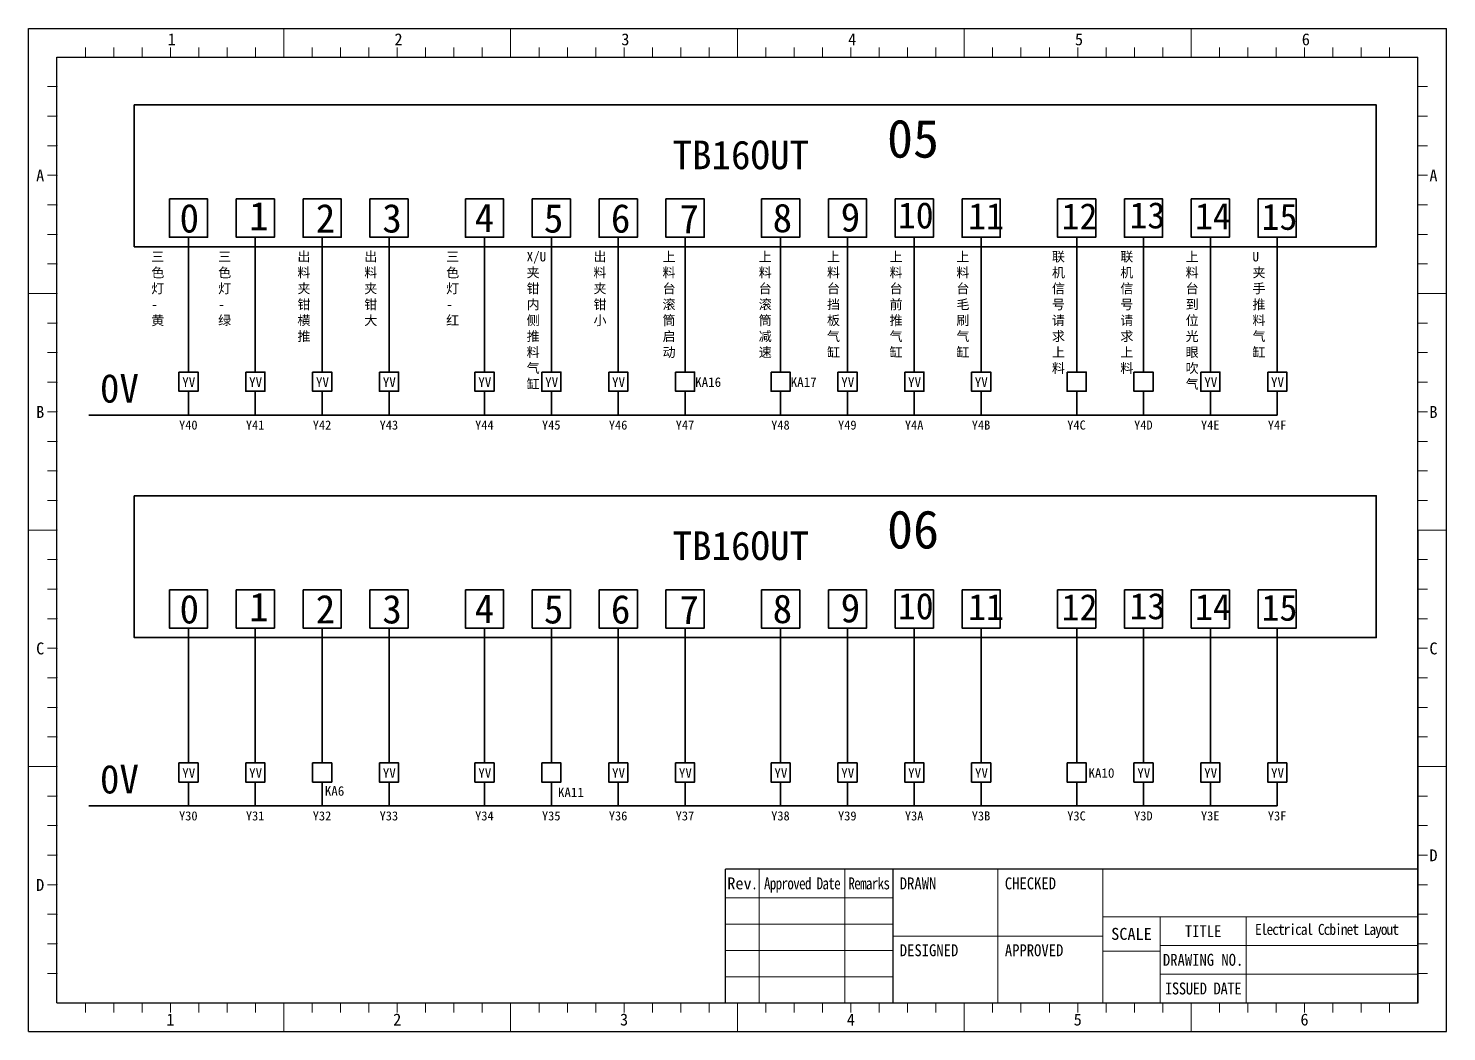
# Model space of a CAD drawing. Header units: millimetres. Extents: x 26 to 3546, y -73 to 3113.
# Drawn here: x 30.6 to 327.6, y 386.9 to 596.9 of the extents above; entities that cross this region are included whole.
import ezdxf

# ---------------------------------------------------------------- set-up
doc = ezdxf.new("R2010")
doc.units = ezdxf.units.MM
doc.header["$PDSIZE"] = -5
doc.layers.get('0').update_dxf_attribs({"lineweight": 35})
doc.layers.add('图框', color=7, linetype='Continuous', lineweight=30)
doc.layers.add('细实线层', color=7, linetype='Continuous', lineweight=18)
doc.styles.add('GG', font='')
doc.styles.add('SLDTEXTSTYLE0', font='', dxfattribs={"width": 0.7})
doc.styles.add('样式 1', font='')
doc.styles.get('GG').set_extended_font_data('宋体')
doc.styles.get('SLDTEXTSTYLE0').set_extended_font_data('宋体')
doc.styles.get('样式 1').set_extended_font_data('宋体')

msp = doc.modelspace()

# ---------------------------------------------------------------- linework, layer by layer
at = {"color": 0}
for p, q in [((64.13, 553.14), (64.13, 524.91)), ((78.13, 553.14), (78.13, 524.91)), ((92.13, 553.14), (92.13, 524.91)), ((106.13, 553.14), (106.13, 524.91)), ((126.13, 553.14), (126.13, 524.91)), ((140.13, 553.14), (140.13, 524.91)), ((154.13, 553.14), (154.13, 524.91)), ((168.13, 553.14), (168.13, 524.91)), ((188.13, 553.14), (188.13, 524.91)), ((202.13, 553.14), (202.13, 524.91)), ((216.13, 553.14), (216.13, 524.91)), ((230.13, 553.14), (230.13, 524.91)), ((250.13, 553.14), (250.13, 524.91)), ((264.13, 553.14), (264.13, 524.91)), ((278.13, 553.14), (278.13, 524.91)), ((292.13, 553.14), (292.13, 524.91)), ((64.13, 520.91), (64.13, 515.91)), ((78.13, 520.91), (78.13, 515.91)), ((92.13, 520.91), (92.13, 515.91)), ((106.13, 520.91), (106.13, 515.91)), ((126.13, 520.91), (126.13, 515.91)), ((140.13, 520.91), (140.13, 515.91)), ((154.13, 520.91), (154.13, 515.91)), ((168.13, 520.91), (168.13, 515.91)), ((188.13, 520.91), (188.13, 515.91)), ((202.13, 520.91), (202.13, 515.91)), ((216.13, 520.91), (216.13, 515.91)), ((230.13, 520.91), (230.13, 515.91)), ((250.13, 520.91), (250.13, 515.91)), ((264.13, 520.91), (264.13, 515.91)), ((278.13, 520.91), (278.13, 515.91)), ((292.13, 520.91), (292.13, 515.91)), ((292.13, 515.91), (43.26, 515.91)), ((64.13, 471.32), (64.13, 443.09)), ((78.13, 471.32), (78.13, 443.09)), ((92.13, 471.32), (92.13, 443.09)), ((106.13, 471.32), (106.13, 443.09)), ((126.13, 471.32), (126.13, 443.09)), ((140.13, 471.32), (140.13, 443.09)), ((154.13, 471.32), (154.13, 443.09)), ((168.13, 471.32), (168.13, 443.09)), ((188.13, 471.32), (188.13, 443.09)), ((202.13, 471.32), (202.13, 443.09)), ((216.13, 471.32), (216.13, 443.09)), ((230.13, 471.32), (230.13, 443.09)), ((250.13, 471.32), (250.13, 443.09)), ((264.13, 471.32), (264.13, 443.09)), ((278.13, 471.32), (278.13, 443.09)), ((292.13, 471.32), (292.13, 443.09)), ((64.13, 439.09), (64.13, 434.09)), ((78.13, 439.09), (78.13, 434.09)), ((92.13, 439.09), (92.13, 434.09)), ((106.13, 439.09), (106.13, 434.09)), ((126.13, 439.09), (126.13, 434.09)), ((140.13, 439.09), (140.13, 434.09)), ((154.13, 439.09), (154.13, 434.09)), ((168.13, 439.09), (168.13, 434.09)), ((188.13, 439.09), (188.13, 434.09)), ((202.13, 439.09), (202.13, 434.09)), ((216.13, 439.09), (216.13, 434.09)), ((230.13, 439.09), (230.13, 434.09)), ((250.13, 439.09), (250.13, 434.09)), ((264.13, 439.09), (264.13, 434.09)), ((278.13, 439.09), (278.13, 434.09)), ((292.13, 439.09), (292.13, 434.09)), ((292.13, 434.09), (43.26, 434.09))]:
    msp.add_line(p, q, dxfattribs=at)
for points in [[(52.78, 580.83), (312.87, 580.83), (312.87, 551.13), (52.78, 551.13)], [(60.13, 561.14), (68.13, 561.14), (68.13, 553.14), (60.13, 553.14)], [(74.13, 561.14), (82.13, 561.14), (82.13, 553.14), (74.13, 553.14)], [(88.13, 561.14), (96.13, 561.14), (96.13, 553.14), (88.13, 553.14)], [(102.13, 561.14), (110.13, 561.14), (110.13, 553.14), (102.13, 553.14)], [(122.13, 561.14), (130.13, 561.14), (130.13, 553.14), (122.13, 553.14)], [(136.13, 561.14), (144.13, 561.14), (144.13, 553.14), (136.13, 553.14)], [(150.13, 561.14), (158.13, 561.14), (158.13, 553.14), (150.13, 553.14)], [(164.13, 561.14), (172.13, 561.14), (172.13, 553.14), (164.13, 553.14)], [(184.13, 561.14), (192.13, 561.14), (192.13, 553.14), (184.13, 553.14)], [(198.13, 561.14), (206.13, 561.14), (206.13, 553.14), (198.13, 553.14)], [(212.13, 561.14), (220.13, 561.14), (220.13, 553.14), (212.13, 553.14)], [(226.13, 561.14), (234.13, 561.14), (234.13, 553.14), (226.13, 553.14)], [(246.13, 561.14), (254.13, 561.14), (254.13, 553.14), (246.13, 553.14)], [(260.13, 561.14), (268.13, 561.14), (268.13, 553.14), (260.13, 553.14)], [(274.13, 561.14), (282.13, 561.14), (282.13, 553.14), (274.13, 553.14)], [(288.13, 561.14), (296.13, 561.14), (296.13, 553.14), (288.13, 553.14)], [(62.13, 524.91), (66.13, 524.91), (66.13, 520.91), (62.13, 520.91)], [(76.13, 524.91), (80.13, 524.91), (80.13, 520.91), (76.13, 520.91)], [(90.13, 524.91), (94.13, 524.91), (94.13, 520.91), (90.13, 520.91)], [(104.13, 524.91), (108.13, 524.91), (108.13, 520.91), (104.13, 520.91)], [(124.13, 524.91), (128.13, 524.91), (128.13, 520.91), (124.13, 520.91)], [(138.13, 524.91), (142.13, 524.91), (142.13, 520.91), (138.13, 520.91)], [(152.13, 524.91), (156.13, 524.91), (156.13, 520.91), (152.13, 520.91)], [(166.13, 524.91), (170.13, 524.91), (170.13, 520.91), (166.13, 520.91)], [(186.13, 524.91), (190.13, 524.91), (190.13, 520.91), (186.13, 520.91)], [(200.13, 524.91), (204.13, 524.91), (204.13, 520.91), (200.13, 520.91)], [(214.13, 524.91), (218.13, 524.91), (218.13, 520.91), (214.13, 520.91)], [(228.13, 524.91), (232.13, 524.91), (232.13, 520.91), (228.13, 520.91)], [(248.13, 524.91), (252.13, 524.91), (252.13, 520.91), (248.13, 520.91)], [(262.13, 524.91), (266.13, 524.91), (266.13, 520.91), (262.13, 520.91)], [(276.13, 524.91), (280.13, 524.91), (280.13, 520.91), (276.13, 520.91)], [(290.13, 524.91), (294.13, 524.91), (294.13, 520.91), (290.13, 520.91)], [(52.78, 499.02), (312.87, 499.02), (312.87, 469.32), (52.78, 469.32)], [(60.13, 479.32), (68.13, 479.32), (68.13, 471.32), (60.13, 471.32)], [(74.13, 479.32), (82.13, 479.32), (82.13, 471.32), (74.13, 471.32)], [(88.13, 479.32), (96.13, 479.32), (96.13, 471.32), (88.13, 471.32)], [(102.13, 479.32), (110.13, 479.32), (110.13, 471.32), (102.13, 471.32)], [(122.13, 479.32), (130.13, 479.32), (130.13, 471.32), (122.13, 471.32)], [(136.13, 479.32), (144.13, 479.32), (144.13, 471.32), (136.13, 471.32)], [(150.13, 479.32), (158.13, 479.32), (158.13, 471.32), (150.13, 471.32)], [(164.13, 479.32), (172.13, 479.32), (172.13, 471.32), (164.13, 471.32)], [(184.13, 479.32), (192.13, 479.32), (192.13, 471.32), (184.13, 471.32)], [(198.13, 479.32), (206.13, 479.32), (206.13, 471.32), (198.13, 471.32)], [(212.13, 479.32), (220.13, 479.32), (220.13, 471.32), (212.13, 471.32)], [(226.13, 479.32), (234.13, 479.32), (234.13, 471.32), (226.13, 471.32)], [(246.13, 479.32), (254.13, 479.32), (254.13, 471.32), (246.13, 471.32)], [(260.13, 479.32), (268.13, 479.32), (268.13, 471.32), (260.13, 471.32)], [(274.13, 479.32), (282.13, 479.32), (282.13, 471.32), (274.13, 471.32)], [(288.13, 479.32), (296.13, 479.32), (296.13, 471.32), (288.13, 471.32)], [(62.13, 443.09), (66.13, 443.09), (66.13, 439.09), (62.13, 439.09)], [(76.13, 443.09), (80.13, 443.09), (80.13, 439.09), (76.13, 439.09)], [(90.13, 443.09), (94.13, 443.09), (94.13, 439.09), (90.13, 439.09)], [(104.13, 443.09), (108.13, 443.09), (108.13, 439.09), (104.13, 439.09)], [(124.13, 443.09), (128.13, 443.09), (128.13, 439.09), (124.13, 439.09)], [(138.13, 443.09), (142.13, 443.09), (142.13, 439.09), (138.13, 439.09)], [(152.13, 443.09), (156.13, 443.09), (156.13, 439.09), (152.13, 439.09)], [(166.13, 443.09), (170.13, 443.09), (170.13, 439.09), (166.13, 439.09)], [(186.13, 443.09), (190.13, 443.09), (190.13, 439.09), (186.13, 439.09)], [(200.13, 443.09), (204.13, 443.09), (204.13, 439.09), (200.13, 439.09)], [(214.13, 443.09), (218.13, 443.09), (218.13, 439.09), (214.13, 439.09)], [(228.13, 443.09), (232.13, 443.09), (232.13, 439.09), (228.13, 439.09)], [(248.13, 443.09), (252.13, 443.09), (252.13, 439.09), (248.13, 439.09)], [(262.13, 443.09), (266.13, 443.09), (266.13, 439.09), (262.13, 439.09)], [(276.13, 443.09), (280.13, 443.09), (280.13, 439.09), (276.13, 439.09)], [(290.13, 443.09), (294.13, 443.09), (294.13, 439.09), (290.13, 439.09)]]:
    msp.add_lwpolyline(points, close=True, dxfattribs=at)
at = {"layer": '图框', "color": 0}
for p, q in [((30.6, 386.85), (30.6, 596.85)), ((30.6, 596.85), (327.6, 596.85)), ((327.59, 386.85), (327.59, 596.85)), ((327.6, 386.85), (327.6, 596.85)), ((36.6, 392.85), (36.6, 590.85)), ((36.6, 590.85), (321.59, 590.85)), ((321.61, 392.85), (321.59, 590.85)), ((321.59, 392.85), (321.59, 590.85)), ((321.61, 420.85), (176.61, 420.85)), ((176.61, 392.85), (176.61, 420.85)), ((211.61, 420.85), (211.61, 392.85)), ((36.6, 392.85), (321.61, 392.85)), ((30.6, 386.85), (327.6, 386.85))]:
    msp.add_line(p, q, dxfattribs=at)
at = {"layer": '图框', "color": 0, "lineweight": 15}
for p, q in [((183.61, 420.85), (183.61, 392.85)), ((201.61, 420.85), (201.61, 392.85)), ((233.61, 420.85), (233.61, 392.85)), ((255.61, 420.85), (255.61, 392.85)), ((176.61, 414.85), (211.61, 414.85)), ((255.61, 410.85), (321.61, 410.85)), ((267.61, 410.85), (267.61, 392.85)), ((285.61, 410.85), (285.61, 392.85)), ((176.61, 409.35), (211.61, 409.35)), ((211.61, 406.85), (255.61, 406.85)), ((267.61, 404.85), (321.61, 404.85)), ((176.61, 403.85), (211.61, 403.85)), ((255.61, 403.71), (267.61, 403.71)), ((176.61, 398.35), (211.61, 398.35)), ((267.61, 398.85), (321.61, 398.85)), ((321.61, 392.85), (176.61, 392.85))]:
    msp.add_line(p, q, dxfattribs=at)
at = {"layer": '细实线层', "color": 0}
for p, q in [((84.1, 590.85), (84.1, 596.85)), ((131.6, 590.85), (131.6, 596.85)), ((179.1, 590.85), (179.1, 596.85)), ((226.6, 590.85), (226.6, 596.85)), ((274.1, 590.85), (274.1, 596.85)), ((42.54, 590.85), (42.54, 592.85)), ((48.48, 590.85), (48.48, 592.85)), ((54.42, 590.85), (54.42, 592.85)), ((60.35, 590.85), (60.35, 592.85)), ((66.29, 590.85), (66.29, 592.85)), ((72.23, 590.85), (72.23, 592.85)), ((78.17, 590.85), (78.17, 592.85)), ((90.04, 590.85), (90.04, 592.85)), ((95.98, 590.85), (95.98, 592.85)), ((101.91, 590.85), (101.91, 592.85)), ((107.85, 590.85), (107.85, 592.85)), ((107.85, 590.85), (107.85, 592.85)), ((113.79, 590.85), (113.79, 592.85)), ((119.73, 590.85), (119.73, 592.85)), ((125.66, 590.85), (125.66, 592.85)), ((137.54, 590.85), (137.54, 592.85)), ((143.48, 590.85), (143.48, 592.85)), ((149.41, 590.85), (149.41, 592.85)), ((155.35, 590.85), (155.35, 592.85)), ((161.29, 590.85), (161.29, 592.85)), ((167.22, 590.85), (167.22, 592.85)), ((173.16, 590.85), (173.16, 592.85)), ((173.16, 590.85), (173.16, 592.85)), ((185.04, 590.85), (185.04, 592.85)), ((190.97, 590.85), (190.97, 592.85)), ((196.91, 590.85), (196.91, 592.85)), ((202.85, 590.85), (202.85, 592.85)), ((208.79, 590.85), (208.79, 592.85)), ((214.72, 590.85), (214.72, 592.85)), ((220.66, 590.85), (220.66, 592.85)), ((232.53, 590.85), (232.53, 592.85)), ((238.47, 590.85), (238.47, 592.85)), ((238.47, 590.85), (238.47, 592.85)), ((244.41, 590.85), (244.41, 592.85)), ((250.35, 590.85), (250.35, 592.85)), ((256.28, 590.85), (256.28, 592.85)), ((262.22, 590.85), (262.22, 592.85)), ((268.16, 590.85), (268.16, 592.85)), ((280.03, 590.85), (280.03, 592.85)), ((285.97, 590.85), (285.97, 592.85)), ((291.91, 590.85), (291.91, 592.85)), ((297.84, 590.85), (297.84, 592.85)), ((303.78, 590.85), (303.78, 592.85)), ((303.78, 590.85), (303.78, 592.85)), ((309.72, 590.85), (309.72, 592.85)), ((315.66, 590.85), (315.66, 592.85)), ((36.6, 584.66), (34.6, 584.66)), ((321.59, 584.66), (323.59, 584.66)), ((36.6, 578.48), (34.6, 578.48)), ((321.59, 578.48), (323.59, 578.48)), ((36.6, 572.29), (34.6, 572.29)), ((321.59, 572.29), (323.59, 572.29)), ((36.6, 566.1), (34.6, 566.1)), ((36.6, 566.1), (34.6, 566.1)), ((321.59, 566.1), (323.59, 566.1)), ((321.59, 566.1), (323.59, 566.1)), ((36.6, 559.91), (34.6, 559.91)), ((321.59, 559.91), (323.59, 559.91)), ((36.6, 553.73), (34.6, 553.73)), ((321.59, 553.73), (323.59, 553.73)), ((36.6, 547.54), (34.6, 547.54)), ((321.59, 547.54), (323.59, 547.54)), ((36.6, 541.35), (30.6, 541.35)), ((321.59, 541.35), (327.59, 541.35)), ((36.6, 535.16), (34.6, 535.16)), ((321.59, 535.16), (323.59, 535.16)), ((36.6, 528.98), (34.6, 528.98)), ((321.59, 528.98), (323.59, 528.98)), ((36.6, 522.79), (34.6, 522.79)), ((321.59, 522.79), (323.59, 522.79)), ((36.6, 516.6), (34.6, 516.6)), ((321.59, 516.6), (323.59, 516.6)), ((36.6, 510.41), (34.6, 510.41)), ((36.6, 510.41), (34.6, 510.41)), ((321.59, 510.41), (323.59, 510.41)), ((321.59, 510.41), (323.59, 510.41)), ((36.6, 504.23), (34.6, 504.23)), ((321.59, 504.23), (323.59, 504.23)), ((36.6, 498.04), (34.6, 498.04)), ((321.59, 498.04), (323.59, 498.04)), ((36.6, 491.85), (30.6, 491.85)), ((321.59, 491.85), (327.59, 491.85)), ((36.6, 485.66), (34.6, 485.66)), ((321.59, 485.66), (323.59, 485.66)), ((36.6, 479.48), (34.6, 479.48)), ((321.59, 479.48), (323.59, 479.48)), ((36.6, 473.29), (34.6, 473.29)), ((321.59, 473.29), (323.59, 473.29)), ((36.6, 467.1), (34.6, 467.1)), ((321.59, 467.1), (323.59, 467.1)), ((36.6, 460.91), (34.6, 460.91)), ((321.59, 460.91), (323.59, 460.91)), ((36.6, 454.73), (34.6, 454.73)), ((36.6, 454.73), (34.6, 454.73)), ((321.59, 454.73), (323.59, 454.73)), ((321.59, 454.73), (323.59, 454.73)), ((36.6, 448.54), (34.6, 448.54)), ((321.59, 448.54), (323.59, 448.54)), ((36.6, 442.35), (30.6, 442.35)), ((321.59, 442.35), (327.59, 442.35)), ((36.6, 436.16), (34.6, 436.16)), ((321.59, 436.16), (323.59, 436.16)), ((36.6, 429.98), (34.6, 429.98)), ((321.59, 429.98), (323.59, 429.98)), ((36.6, 423.79), (34.6, 423.79)), ((321.59, 423.79), (323.59, 423.79)), ((36.6, 417.6), (34.6, 417.6)), ((321.59, 417.6), (323.59, 417.6)), ((36.6, 411.41), (34.6, 411.41)), ((321.59, 411.41), (323.59, 411.41)), ((36.6, 405.23), (34.6, 405.23)), ((321.59, 405.23), (323.59, 405.23)), ((36.6, 399.04), (34.6, 399.04)), ((321.59, 399.04), (323.59, 399.04)), ((42.54, 392.85), (42.54, 390.85)), ((48.48, 392.85), (48.48, 390.85)), ((54.42, 392.85), (54.42, 390.85)), ((60.35, 392.85), (60.35, 390.85)), ((66.29, 392.85), (66.29, 390.85)), ((72.23, 392.85), (72.23, 390.85)), ((78.17, 392.85), (78.17, 390.85)), ((84.1, 392.85), (84.1, 386.85)), ((90.04, 392.85), (90.04, 390.85)), ((95.98, 392.85), (95.98, 390.85)), ((101.91, 392.85), (101.91, 390.85)), ((107.85, 392.85), (107.85, 390.85)), ((107.85, 392.85), (107.85, 390.85)), ((113.79, 392.85), (113.79, 390.85)), ((119.73, 392.85), (119.73, 390.85)), ((125.66, 392.85), (125.66, 390.85)), ((131.6, 392.85), (131.6, 386.85)), ((137.54, 392.85), (137.54, 390.85)), ((143.48, 392.85), (143.48, 390.85)), ((149.41, 392.85), (149.41, 390.85)), ((155.35, 392.85), (155.35, 390.85)), ((161.29, 392.85), (161.29, 390.85)), ((167.22, 392.85), (167.22, 390.85)), ((173.16, 392.85), (173.16, 390.85)), ((173.16, 392.85), (173.16, 390.85)), ((179.1, 392.85), (179.1, 386.85)), ((185.04, 392.85), (185.04, 390.85)), ((190.97, 392.85), (190.97, 390.85)), ((196.91, 392.85), (196.91, 390.85)), ((202.85, 392.85), (202.85, 390.85)), ((208.79, 392.85), (208.79, 390.85)), ((214.72, 392.85), (214.72, 390.85)), ((220.66, 392.85), (220.66, 390.85)), ((226.6, 392.85), (226.6, 386.85)), ((232.53, 392.85), (232.53, 390.85)), ((238.47, 392.85), (238.47, 390.85)), ((238.47, 392.85), (238.47, 390.85)), ((244.41, 392.85), (244.41, 390.85)), ((250.35, 392.85), (250.35, 390.85)), ((256.28, 392.85), (256.28, 390.85)), ((262.22, 392.85), (262.22, 390.85)), ((268.16, 392.85), (268.16, 390.85)), ((274.1, 392.85), (274.1, 386.85)), ((280.03, 392.85), (280.03, 390.85)), ((285.97, 392.85), (285.97, 390.85)), ((291.91, 392.85), (291.91, 390.85)), ((297.84, 392.85), (297.84, 390.85)), ((303.78, 392.85), (303.78, 390.85)), ((303.78, 392.85), (303.78, 390.85)), ((309.72, 392.85), (309.72, 390.85)), ((315.66, 392.85), (315.66, 390.85))]:
    msp.add_line(p, q, dxfattribs=at)
for p in [(36.6, 584.66), (321.59, 584.66), (36.6, 578.48), (321.59, 578.48), (36.6, 572.29), (321.59, 572.29), (36.6, 566.1), (321.59, 566.1), (36.6, 559.91), (321.59, 559.91), (36.6, 553.73), (321.59, 553.73), (36.6, 547.54), (321.59, 547.54), (36.6, 541.35), (321.59, 541.35), (36.6, 535.16), (321.59, 535.16), (36.6, 528.98), (321.59, 528.98), (36.6, 522.79), (321.59, 522.79), (36.6, 516.6), (321.59, 516.6), (36.6, 510.41), (321.59, 510.41), (36.6, 504.23), (321.59, 504.23), (36.6, 498.04), (321.59, 498.04), (36.6, 491.85), (321.59, 491.85), (36.6, 485.66), (321.59, 485.66), (36.6, 479.48), (321.59, 479.48), (36.6, 473.29), (321.59, 473.29), (36.6, 467.1), (321.59, 467.1), (36.6, 460.91), (321.59, 460.91), (36.6, 454.73), (321.59, 454.73), (36.6, 448.54), (321.59, 448.54), (36.6, 442.35), (321.59, 442.35), (36.6, 436.16), (321.59, 436.16), (36.6, 429.98), (321.59, 429.98), (36.6, 423.79), (321.59, 423.79), (36.6, 417.6), (321.59, 417.6), (36.6, 411.41), (321.59, 411.41), (36.6, 405.23), (321.59, 405.23), (36.6, 399.04), (321.59, 399.04)]:
    msp.add_point(p, dxfattribs=at)

# ---------------------------------------------------------------- texts
at = {"color": 0, "attachment_point": 1}
for s, insert, char_height, width, style in [('05', (210.42, 577.79), 8, 22.5454, '样式 1'), ('TB16OUT', (165.5, 573.37), 6, 22.5454, '样式 1'), ('0', (62.28, 560.11), 6, 6.0556, '样式 1'), ('1', (76.85, 560.56), 6, 6.0556, '样式 1'), ('2', (90.78, 560.09), 6, 6.0556, '样式 1'), ('3', (104.73, 560.11), 6, 6.0556, '样式 1'), ('4', (124.07, 560.21), 6, 6.0556, '样式 1'), ('5', (138.55, 560.1), 6, 6.0556, '样式 1'), ('6', (152.59, 560.09), 6, 6.0556, '样式 1'), ('7', (166.94, 559.96), 6, 6.0556, '样式 1'), ('8', (186.47, 560.18), 6, 6.0556, '样式 1'), ('9', (200.72, 560.32), 6, 6.0556, '样式 1'), ('10', (212.7, 560.47), 5.5, 6.0556, '样式 1'), ('11', (227.41, 560.3), 5.5, 6.0556, '样式 1'), ('12', (246.99, 560.26), 5.5, 6.0556, '样式 1'), ('13', (261.2, 560.48), 5.5, 6.0556, '样式 1'), ('14', (274.92, 560.3), 5.5, 6.0556, '样式 1'), ('15', (288.86, 560.18), 5.5, 6.0556, '样式 1'), ('0V', (45.6, 524.51), 6, 8.7024, '样式 1'), ('YV', (62.83, 523.81), 2, 2.8645, '样式 1'), ('YV', (76.83, 523.81), 2, 2.8645, '样式 1'), ('YV', (90.83, 523.81), 2, 2.8645, '样式 1'), ('YV', (104.83, 523.81), 2, 2.8645, '样式 1'), ('YV', (124.83, 523.81), 2, 2.8645, '样式 1'), ('YV', (138.83, 523.81), 2, 2.8645, '样式 1'), ('YV', (152.83, 523.81), 2, 2.8645, '样式 1'), ('KA16', (170.24, 523.81), 2, 2.8645, '样式 1'), ('KA17', (190.24, 523.81), 2, 2.8645, '样式 1'), ('YV', (200.83, 523.81), 2, 2.8645, '样式 1'), ('YV', (214.83, 523.81), 2, 2.8645, '样式 1'), ('YV', (228.79, 523.81), 2, 2.8645, '样式 1'), ('YV', (276.86, 523.81), 2, 2.8645, '样式 1'), ('YV', (290.82, 523.81), 2, 2.8645, '样式 1'), ('Y40', (62.16, 514.77), 1.9, 5.8653, '样式 1'), ('Y41', (76.16, 514.77), 1.9, 5.8653, '样式 1'), ('Y42', (90.16, 514.77), 1.9, 5.8653, '样式 1'), ('Y43', (104.16, 514.77), 1.9, 5.8653, '样式 1'), ('Y44', (124.16, 514.77), 1.9, 5.8653, '样式 1'), ('Y45', (138.16, 514.77), 1.9, 5.8653, '样式 1'), ('Y46', (152.16, 514.77), 1.9, 5.8653, '样式 1'), ('Y47', (166.16, 514.77), 1.9, 5.8653, '样式 1'), ('Y48', (186.16, 514.77), 1.9, 5.8653, '样式 1'), ('Y49', (200.16, 514.77), 1.9, 5.8653, '样式 1'), ('Y4A', (214.16, 514.77), 1.9, 5.8653, '样式 1'), ('Y4B', (228.16, 514.77), 1.9, 5.8653, '样式 1'), ('Y4C', (248.16, 514.77), 1.9, 5.8653, '样式 1'), ('Y4D', (262.16, 514.77), 1.9, 5.8653, '样式 1'), ('Y4E', (276.16, 514.77), 1.9, 5.8653, '样式 1'), ('Y4F', (290.16, 514.77), 1.9, 5.8653, '样式 1'), ('06', (210.42, 495.98), 8, 22.5454, '样式 1'), ('TB16OUT', (165.5, 491.56), 6, 22.5454, '样式 1'), ('0', (62.28, 478.29), 6, 6.0556, '样式 1'), ('1', (76.85, 478.75), 6, 6.0556, '样式 1'), ('2', (90.78, 478.28), 6, 6.0556, '样式 1'), ('3', (104.73, 478.29), 6, 6.0556, '样式 1'), ('4', (124.07, 478.4), 6, 6.0556, '样式 1'), ('6', (152.59, 478.27), 6, 6.0556, '样式 1'), ('8', (186.47, 478.36), 6, 6.0556, '样式 1'), ('9', (200.72, 478.51), 6, 6.0556, '样式 1'), ('10', (212.7, 478.66), 5.5, 6.0556, '样式 1'), ('11', (227.41, 478.49), 5.5, 6.0556, '样式 1'), ('12', (246.99, 478.44), 5.5, 6.0556, '样式 1'), ('13', (261.2, 478.67), 5.5, 6.0556, '样式 1'), ('14', (274.92, 478.48), 5.5, 6.0556, '样式 1'), ('15', (288.86, 478.36), 5.5, 6.0556, '样式 1'), ('5', (138.55, 478.29), 6, 6.0556, '样式 1'), ('7', (166.94, 478.15), 6, 6.0556, '样式 1'), ('0V', (45.6, 442.7), 6, 8.7024, '样式 1'), ('YV', (62.83, 441.99), 2, 2.8645, '样式 1'), ('YV', (76.83, 441.99), 2, 2.8645, '样式 1'), ('YV', (104.83, 441.99), 2, 2.8645, '样式 1'), ('YV', (124.83, 441.99), 2, 2.8645, '样式 1'), ('YV', (152.83, 441.99), 2, 2.8645, '样式 1'), ('YV', (166.83, 441.99), 2, 2.8645, '样式 1'), ('YV', (186.83, 441.99), 2, 2.8645, '样式 1'), ('YV', (200.83, 441.99), 2, 2.8645, '样式 1'), ('YV', (214.83, 441.99), 2, 2.8645, '样式 1'), ('YV', (228.83, 441.99), 2, 2.8645, '样式 1'), ('KA10', (252.6, 441.99), 2, 2.8645, '样式 1'), ('YV', (262.83, 441.99), 2, 2.8645, '样式 1'), ('YV', (276.83, 441.99), 2, 2.8645, '样式 1'), ('YV', (290.83, 441.99), 2, 2.8645, '样式 1'), ('KA6', (92.68, 438.23), 2, 2.8645, '样式 1'), ('KA11', (141.5, 437.93), 2, 2.8645, '样式 1'), ('Y30', (62.16, 432.96), 1.9, 5.8653, '样式 1'), ('Y31', (76.16, 432.96), 1.9, 5.8653, '样式 1'), ('Y32', (90.16, 432.96), 1.9, 5.8653, '样式 1'), ('Y33', (104.16, 432.96), 1.9, 5.8653, '样式 1'), ('Y34', (124.16, 432.96), 1.9, 5.8653, '样式 1'), ('Y35', (138.16, 432.96), 1.9, 5.8653, '样式 1'), ('Y36', (152.16, 432.96), 1.9, 5.8653, '样式 1'), ('Y37', (166.16, 432.96), 1.9, 5.8653, '样式 1'), ('Y38', (186.16, 432.96), 1.9, 5.8653, '样式 1'), ('Y39', (200.16, 432.96), 1.9, 5.8653, '样式 1'), ('Y3A', (214.16, 432.96), 1.9, 5.8653, '样式 1'), ('Y3B', (228.16, 432.96), 1.9, 5.8653, '样式 1'), ('Y3C', (248.16, 432.96), 1.9, 5.8653, '样式 1'), ('Y3D', (262.16, 432.96), 1.9, 5.8653, '样式 1'), ('Y3E', (276.16, 432.96), 1.9, 5.8653, '样式 1'), ('Y3F', (290.16, 432.96), 1.9, 5.8653, '样式 1'), ('{\\W0.9;\\T0.85;Electrical Ccbinet Layout}', (287.49, 409.4), 2.3, 61.5875, 'GG')]:
    msp.add_mtext(s, dxfattribs=dict(at, insert=insert, char_height=char_height, width=width, style=style))
at = {"color": 3, "char_height": 2, "width": 2.93, "attachment_point": 1, "style": '样式 1'}
for s, insert in [('三色灯-黄\\P', (56.35, 550.07)), ('三色灯-绿\\P', (70.35, 550.07)), ('出料夹钳横推\\P', (86.95, 550.07)), ('出料夹钳大\\P', (100.95, 550.07)), ('三色灯-红\\P', (118.09, 550.07)), ('X/U夹钳内侧推料气缸\\P', (134.95, 550.07)), ('出料夹钳小\\P', (148.95, 550.07)), ('上料台滚筒启动\\P', (163.41, 550.07)), ('上料台滚筒减速\\P', (183.55, 550.07)), ('上料台挡板气缸\\P', (197.85, 550.07)), ('上料台前推气缸\\P', (210.95, 550.07)), ('上料台毛刷气缸\\P', (224.95, 550.07)), ('联机信号请求上料\\P', (244.95, 550.07)), ('联机信号请求上料\\P', (259.27, 550.07)), ('上料台到位光眼吹气\\P', (272.95, 550.07)), ('U夹手推料气缸\\P', (286.95, 550.07))]:
    msp.add_mtext(s, dxfattribs=dict(at, insert=insert))
at = {"layer": '图框', "color": 0, "lineweight": 15, "char_height": 2.5, "style": 'SLDTEXTSTYLE0'}
for s, insert, width, attachment_point in [('{\\W1;1}', (60.63, 595.81), 2.0278, 2), ('{\\W1;2}', (108.12, 595.81), 2.75, 2), ('{\\W1;3}', (155.62, 595.81), 2.6944, 2), ('{\\W1;4}', (203.12, 595.81), 3.0556, 2), ('{\\W1;5}', (250.62, 595.81), 2.6944, 2), ('{\\W1;6}', (298.12, 595.81), 2.8333, 2), ('{\\W1;A}', (33.08, 567.31), 3.3611, 2), ('{\\W1;A}', (324.85, 567.31), 3.3611, 2), ('{\\W1;B}', (33.08, 517.81), 3.1944, 2), ('{\\W1;B}', (324.85, 517.81), 3.1944, 2), ('{\\W1;C}', (33.08, 468.31), 3.0833, 2), ('{\\W1;C}', (324.85, 468.31), 3.0833, 2), ('{\\W1;D}', (324.85, 425), 3.1111, 2), ('{\\W1;D}', (33.08, 418.81), 3.1111, 2), ('{\\W1;Rev\\W0.7;.}', (180.11, 419.13), 11.3306, 2), ('{\\W0.8;\\T0.9;Approved Date}', (192.61, 419.13), 33.1867, 2), ('{\\W0.8;\\T0.9;Remarks}', (206.61, 419.13), 17.5822, 2), ('{\\W0.9;DRAWN}', (213.09, 419.13), 15.775, 1), ('{\\W0.9;CHECKED}', (235.09, 419.13), 21.975, 1), ('{\\W1;SCALE}', (261.61, 408.56), 17.25, 2), ('{\\W0.9;TITLE}', (276.61, 409.13), 15.625, 2), ('{\\W0.9;DESIGNED}', (213.09, 405.13), 25.2, 1), ('{\\W0.9;APPROVED}', (235.09, 405.13), 25.325, 1), ('{\\W0.9;DRAWING NO.}', (276.61, 403.13), 33, 2), ('{\\W0.9;\\T0.95;ISSUED DATE}', (276.61, 397.13), 32.8, 2), ('{\\W1;1}', (60.35, 390.63), 2.0278, 2), ('{\\W1;2}', (107.85, 390.63), 2.75, 2), ('{\\W1;3}', (155.35, 390.63), 2.6944, 2), ('{\\W1;4}', (202.85, 390.63), 3.0556, 2), ('{\\W1;5}', (250.35, 390.63), 2.6944, 2), ('{\\W1;6}', (297.84, 390.63), 2.8333, 2)]:
    msp.add_mtext(s, dxfattribs=dict(at, insert=insert, width=width, attachment_point=attachment_point))

doc.saveas('drawing.dxf')
